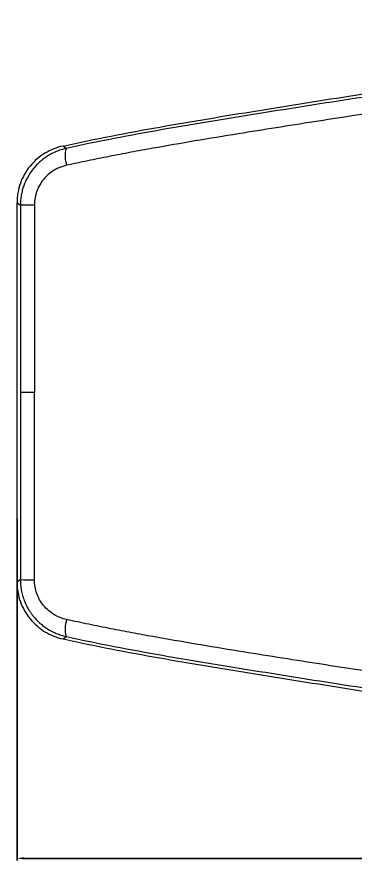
# Model space of a CAD drawing. Header units: inches. Extents: x 1474 to 3696, y 573 to 1061.
# Drawn here: x 1947.6 to 1976.4, y 851.5 to 923.9 of the extents above; entities that cross this region are included whole.
import ezdxf

# ---------------------------------------------------------------- set-up
doc = ezdxf.new("R2010")
doc.units = ezdxf.units.IN
doc.styles.get("Standard").update_dxf_attribs({"font": 'txt', "bigfont": 'gbcbig.shx'})
doc.dimstyles.new('2', dxfattribs={"dimtxt": 1.5, "dimasz": 0.6, "dimexe": 0.18, "dimexo": 0.0625, "dimgap": 0.09, "dimtad": 0, "dimtih": 1, "dimtoh": 1, "dimzin": 0, "dimdsep": 46, "dimtxsty": 'Standard', "dimcen": 0, "dimadec": 0, "dimazin": 2, "dimtfac": 1, "dimtofl": 0, "dimtmove": 0, "dimatfit": 3, "dimfxl": 0, "dimtolj": 1, "dimtzin": 0, "dimarcsym": 0})

# ---------------------------------------------------------------- blocks, each defined once
blk = doc.blocks.new('*D218')
at = {"color": 0, "lineweight": -2, "transparency": 16777216}
for p, q in [((2088.181, 885.378), (2088.181, 852.317)), ((1947.581, 881.31), (1947.581, 852.317)), ((1948.181, 852.497), (2014.541, 852.497)), ((2087.581, 852.497), (2021.221, 852.497))]:
    blk.add_line(p, q, dxfattribs=at)
at = {"color": 0, "transparency": 16777216}
for points in [[(1948.181, 852.597), (1948.181, 852.397), (1947.581, 852.497)], [(2087.581, 852.597), (2087.581, 852.397), (2088.181, 852.497)]]:
    blk.add_solid(points, dxfattribs=at)
at = {"layer": 'Defpoints', "color": 0, "transparency": 16777216}
for p in [(2088.181, 885.441), (1947.581, 881.373), (2088.181, 852.497)]:
    blk.add_point(p, dxfattribs=at)
at = {"color": 0, "transparency": 16777216, "insert": (2017.881, 852.497), "char_height": 1.5, "attachment_point": 5}
blk.add_mtext('\\A1;140.60', dxfattribs=at)

msp = doc.modelspace()

# ---------------------------------------------------------------- linework, layer by layer
at = {"color": 7, "linetype": 'Continuous', "lineweight": 15}
for p, q in [((1951.753, 912.737), (1951.487, 912.941)), ((1947.581, 908.131), (1947.863, 907.907)), ((1947.581, 875.926), (1947.581, 908.131)), ((1947.863, 876.149), (1947.581, 875.926)), ((1951.487, 871.116), (1951.753, 871.32))]:
    msp.add_line(p, q, dxfattribs=at)
for centre, radius, start, end in [((1954.041, 912.09), 2.377, 164.2014, 199.32753), ((1948.861, 880.332), 27.594, 89.59078, 92.07425), ((1948.861, 903.725), 27.594, 267.92576, 270.40922), ((1954.041, 871.967), 2.377, 160.67247, 195.7986)]:
    msp.add_arc(centre, radius, start, end, dxfattribs=at)
for points, knots in [([(1951.487, 912.941), (1954.207, 913.54), (1956.95, 914.063), (1962.461, 915.038), (1965.227, 915.491), (1970.764, 916.383), (1973.534, 916.824), (1979.077, 917.683), (1981.848, 918.099), (1987.402, 918.887), (1990.184, 919.258), (1995.767, 919.939), (1998.566, 920.249), (2004.172, 920.824), (2006.979, 921.088), (2012.602, 921.586), (2015.417, 921.822), (2021.056, 922.26), (2023.88, 922.463), (2029.535, 922.833), (2032.366, 923.001), (2040.861, 923.436), (2046.53, 923.633), (2055.044, 923.808), (2057.885, 923.845), (2063.564, 923.882), (2066.403, 923.882), (2072.079, 923.853), (2074.917, 923.826), (2080.591, 923.723), (2083.428, 923.644), (2086.265, 923.52)], [0, 0, 0, 0, 0.0625, 0.0625, 0.125, 0.125, 0.1875, 0.1875, 0.25, 0.25, 0.3125, 0.3125, 0.375, 0.375, 0.4375, 0.4375, 0.5, 0.5, 0.5625, 0.5625, 0.625, 0.625, 0.75, 0.75, 0.8125, 0.8125, 0.875, 0.875, 0.9375, 0.9375, 1, 1, 1, 1]), ([(2085.806, 923.299), (2082.983, 923.416), (2080.16, 923.49), (2074.517, 923.587), (2071.698, 923.613), (2063.236, 923.66), (2057.589, 923.633), (2046.3, 923.395), (2040.659, 923.193), (2032.207, 922.752), (2029.393, 922.583), (2023.771, 922.21), (2020.962, 922.007), (2015.351, 921.567), (2012.55, 921.33), (2006.953, 920.83), (2004.157, 920.564), (1998.573, 919.987), (1995.786, 919.675), (1990.223, 918.991), (1987.45, 918.618), (1981.92, 917.83), (1979.164, 917.416), (1973.662, 916.566), (1970.917, 916.132), (1965.431, 915.256), (1962.689, 914.812), (1957.211, 913.851), (1954.476, 913.333), (1951.753, 912.737)], [0, 0, 0, 0, 0.0625, 0.0625, 0.125, 0.125, 0.25, 0.25, 0.375, 0.375, 0.4375, 0.4375, 0.5, 0.5, 0.5625, 0.5625, 0.625, 0.625, 0.6875, 0.6875, 0.75, 0.75, 0.8125, 0.8125, 0.875, 0.875, 0.9375, 0.9375, 1, 1, 1, 1]), ([(2085.815, 921.873), (2085.344, 921.892), (2084.337, 921.932), (2082.728, 921.985), (2080.462, 922.049), (2077.552, 922.113), (2073.306, 922.174), (2068.733, 922.209), (2063.396, 922.221), (2058.118, 922.191), (2053.38, 922.119), (2049.689, 922.032), (2046.13, 921.931), (2041.684, 921.773), (2037.079, 921.563), (2033.059, 921.345), (2029.067, 921.105), (2024.858, 920.822), (2020.569, 920.506), (2016.851, 920.214), (2013.256, 919.912), (2009.797, 919.609), (2006.257, 919.284), (2002.819, 918.951), (1999.368, 918.592), (1996.102, 918.232), (1992.878, 917.851), (1989.395, 917.413), (1986.459, 917.017), (1983.719, 916.634), (1981.589, 916.326), (1978.933, 915.934), (1976.018, 915.492), (1972.802, 914.992), (1969.59, 914.487), (1966.22, 913.949), (1962.729, 913.377), (1959.685, 912.852), (1957.256, 912.409), (1955.41, 912.055), (1953.592, 911.69), (1952.393, 911.431), (1951.797, 911.303)], [0, 0, 0, 0, 0.010458, 0.022352, 0.035679, 0.060693, 0.086854, 0.129767, 0.161984, 0.205044, 0.246647, 0.266905, 0.286801, 0.325502, 0.365433, 0.388906, 0.41472, 0.45409, 0.482456, 0.510156, 0.53687, 0.562599, 0.587338, 0.615941, 0.63948, 0.664636, 0.689186, 0.711909, 0.743028, 0.755427, 0.773826, 0.791222, 0.815605, 0.839971, 0.864289, 0.888661, 0.916707, 0.943896, 0.958213, 0.972335, 0.986264, 1, 1, 1, 1]), ([(1951.487, 912.941), (1950.942, 912.821), (1950.43, 912.617), (1949.475, 912.038), (1949.054, 911.676), (1948.518, 911.026), (1948.358, 910.793), (1948.083, 910.309), (1947.965, 910.055), (1947.774, 909.524), (1947.701, 909.249), (1947.605, 908.696), (1947.581, 908.416), (1947.581, 908.131)], [0, 0, 0, 0, 0.25, 0.25, 0.5, 0.5, 0.625, 0.625, 0.75, 0.75, 0.875, 0.875, 1, 1, 1, 1]), ([(1950.172, 912.085), (1950.115, 912.047), (1950.001, 911.974), (1949.836, 911.855), (1949.678, 911.731), (1949.527, 911.602), (1949.382, 911.469), (1949.245, 911.332), (1949.114, 911.191), (1948.837, 910.868), (1948.476, 910.341), (1948.185, 909.696), (1948.023, 909.176), (1947.934, 908.773), (1947.874, 908.347), (1947.866, 908.056), (1947.863, 907.907)], [0, 0, 0, 0, 0.041306, 0.082164, 0.12258, 0.162554, 0.202084, 0.241167, 0.279802, 0.317989, 0.497639, 0.662752, 0.742123, 0.82483, 0.910829, 1, 1, 1, 1]), ([(1951.797, 911.303), (1951.741, 911.29), (1951.629, 911.263), (1951.463, 911.214), (1951.301, 911.157), (1951.142, 911.093), (1950.987, 911.021), (1950.836, 910.941), (1950.577, 910.789), (1950.23, 910.534), (1949.831, 910.124), (1949.499, 909.646), (1949.289, 909.195), (1949.17, 908.816), (1949.106, 908.524), (1949.066, 908.226), (1949.061, 908.026), (1949.058, 907.925)], [0, 0, 0, 0, 0.037359, 0.074411, 0.11124, 0.147931, 0.184569, 0.22124, 0.258031, 0.377539, 0.495605, 0.621891, 0.746476, 0.810031, 0.873124, 0.936275, 1, 1, 1, 1]), ([(1949.058, 907.925), (1949.059, 906.942), (1949.059, 904.937), (1949.06, 901.873), (1949.06, 898.694), (1949.06, 895.399), (1949.06, 893.165), (1949.06, 892.028)], [0, 0, 0, 0, 0.185521, 0.378284, 0.578287, 0.785527, 1, 1, 1, 1]), ([(1949.06, 892.028), (1948.912, 892.028), (1948.761, 892.028), (1948.478, 892.028), (1948.346, 892.028), (1948.125, 892.028), (1948.036, 892.028), (1947.914, 892.028), (1947.879, 892.028), (1947.869, 892.028)], [0, 0, 0, 0, 0.25, 0.25, 0.5, 0.5, 0.75, 0.75, 1, 1, 1, 1]), ([(1949.058, 876.132), (1949.059, 877.191), (1949.059, 879.239), (1949.06, 882.206), (1949.06, 884.962), (1949.06, 887.505), (1949.06, 889.837), (1949.06, 891.321), (1949.06, 892.028)], [0, 0, 0, 0, 0.199947, 0.386581, 0.559901, 0.719909, 0.866609, 1, 1, 1, 1]), ([(1947.581, 875.926), (1947.581, 875.641), (1947.605, 875.361), (1947.701, 874.808), (1947.773, 874.535), (1947.965, 874.002), (1948.082, 873.748), (1948.359, 873.263), (1948.519, 873.03), (1948.876, 872.597), (1949.07, 872.399), (1949.49, 872.036), (1949.717, 871.871), (1950.431, 871.439), (1950.942, 871.236), (1951.487, 871.116)], [0, 0, 0, 0, 0.125, 0.125, 0.25, 0.25, 0.375, 0.375, 0.5, 0.5, 0.625, 0.625, 0.75, 0.75, 1, 1, 1, 1]), ([(1947.863, 876.149), (1947.864, 876.074), (1947.866, 875.924), (1947.882, 875.699), (1947.907, 875.474), (1947.944, 875.251), (1947.99, 875.029), (1948.046, 874.81), (1948.113, 874.593), (1948.19, 874.379), (1948.276, 874.169), (1948.372, 873.963), (1948.477, 873.762), (1948.592, 873.565), (1948.716, 873.374), (1948.849, 873.189), (1949.021, 872.969), (1949.243, 872.72), (1949.526, 872.45), (1949.834, 872.196), (1950.059, 872.047), (1950.172, 871.972)], [0, 0, 0, 0, 0.045085, 0.090268, 0.135534, 0.180864, 0.226245, 0.271663, 0.31712, 0.362617, 0.408155, 0.453735, 0.499358, 0.545024, 0.590732, 0.636476, 0.682253, 0.759007, 0.837556, 0.917888, 1, 1, 1, 1]), ([(1951.797, 872.754), (1951.417, 872.837), (1951.05, 872.984), (1950.383, 873.39), (1950.083, 873.65), (1949.587, 874.256), (1949.39, 874.603), (1949.126, 875.344), (1949.058, 875.738), (1949.058, 876.132)], [0, 0, 0, 0, 0.25, 0.25, 0.5, 0.5, 0.75, 0.75, 1, 1, 1, 1]), ([(2085.815, 862.183), (2085.358, 862.165), (2084.365, 862.125), (2082.757, 862.071), (2080.916, 862.018), (2078.84, 861.97), (2076.529, 861.928), (2072.923, 861.88), (2068.682, 861.847), (2061.467, 861.833), (2052.678, 861.919), (2043.494, 862.202), (2035.915, 862.546), (2028.845, 862.954), (2021.931, 863.439), (2015.673, 863.938), (2010.97, 864.342), (2005.582, 864.831), (1999.546, 865.433), (1992.609, 866.222), (1985.876, 867.107), (1979.301, 868.059), (1972.888, 869.048), (1967.392, 869.916), (1962.747, 870.676), (1959.733, 871.196), (1957.326, 871.635), (1955.509, 871.982), (1953.662, 872.352), (1952.423, 872.619), (1951.797, 872.754)], [0, 0, 0, 0, 0.010155, 0.022037, 0.035647, 0.050986, 0.068055, 0.086855, 0.130895, 0.161986, 0.246648, 0.325501, 0.365444, 0.41472, 0.482455, 0.51916, 0.554123, 0.587338, 0.63949, 0.689185, 0.743027, 0.791221, 0.837984, 0.88866, 0.916287, 0.943896, 0.957525, 0.97142, 0.985578, 1, 1, 1, 1]), ([(1951.487, 871.116), (1954.207, 870.517), (1956.95, 869.993), (1962.461, 869.018), (1965.227, 868.566), (1970.764, 867.674), (1973.534, 867.233), (1979.077, 866.373), (1981.848, 865.957), (1987.402, 865.17), (1990.184, 864.798), (1995.767, 864.118), (1998.566, 863.807), (2004.172, 863.233), (2006.979, 862.969), (2012.602, 862.471), (2015.417, 862.234), (2021.056, 861.797), (2023.88, 861.594), (2029.535, 861.223), (2032.366, 861.055), (2040.861, 860.62), (2046.53, 860.424), (2055.044, 860.248), (2057.885, 860.211), (2063.564, 860.174), (2066.403, 860.174), (2072.079, 860.204), (2074.917, 860.23), (2080.591, 860.334), (2083.428, 860.412), (2086.265, 860.537)], [0, 0, 0, 0, 0.0625, 0.0625, 0.125, 0.125, 0.1875, 0.1875, 0.25, 0.25, 0.3125, 0.3125, 0.375, 0.375, 0.4375, 0.4375, 0.5, 0.5, 0.5625, 0.5625, 0.625, 0.625, 0.75, 0.75, 0.8125, 0.8125, 0.875, 0.875, 0.9375, 0.9375, 1, 1, 1, 1]), ([(1951.753, 871.32), (1954.476, 870.723), (1957.211, 870.205), (1962.689, 869.245), (1965.431, 868.801), (1970.917, 867.925), (1973.662, 867.491), (1979.164, 866.641), (1981.92, 866.227), (1987.45, 865.439), (1990.223, 865.066), (1995.786, 864.382), (1998.573, 864.07), (2004.157, 863.492), (2006.953, 863.226), (2012.55, 862.726), (2015.351, 862.489), (2020.962, 862.05), (2023.771, 861.846), (2029.393, 861.474), (2032.207, 861.305), (2040.659, 860.864), (2046.3, 860.662), (2057.589, 860.423), (2063.236, 860.397), (2071.698, 860.443), (2074.517, 860.469), (2080.16, 860.567), (2082.983, 860.64), (2085.806, 860.758)], [0, 0, 0, 0, 0.0625, 0.0625, 0.125, 0.125, 0.1875, 0.1875, 0.25, 0.25, 0.3125, 0.3125, 0.375, 0.375, 0.4375, 0.4375, 0.5, 0.5, 0.5625, 0.5625, 0.625, 0.625, 0.75, 0.75, 0.875, 0.875, 0.9375, 0.9375, 1, 1, 1, 1])]:
    msp.add_open_spline(points, degree=3, knots=knots, dxfattribs=at)
at = {"color": 8, "linetype": 'Continuous', "lineweight": 15}
for points, knots in [([(1951.753, 912.737), (1951.681, 912.72), (1951.538, 912.686), (1951.327, 912.623), (1951.12, 912.552), (1950.919, 912.473), (1950.723, 912.387), (1950.533, 912.293), (1950.349, 912.193), (1950.231, 912.121), (1950.172, 912.085)], [0, 0, 0, 0, 0.129346, 0.257524, 0.384488, 0.510198, 0.63462, 0.757729, 0.87952, 1, 1, 1, 1]), ([(1950.172, 871.972), (1950.231, 871.936), (1950.349, 871.863), (1950.533, 871.763), (1950.723, 871.669), (1950.919, 871.583), (1951.12, 871.504), (1951.326, 871.434), (1951.538, 871.371), (1951.681, 871.337), (1951.753, 871.32)], [0, 0, 0, 0, 0.120464, 0.242243, 0.365345, 0.489765, 0.615477, 0.742448, 0.870637, 1, 1, 1, 1])]:
    msp.add_open_spline(points, degree=3, knots=knots, dxfattribs=at)
at = {"color": 7, "linetype": 'Continuous', "lineweight": 15}
for points in [[(1947.863, 907.907), (1947.867, 902.615), (1947.869, 897.322), (1947.869, 892.028)], [(1947.869, 892.028), (1947.869, 886.735), (1947.867, 881.442), (1947.863, 876.149)]]:
    msp.add_open_spline(points, degree=3, dxfattribs=at)

# ---------------------------------------------------------------- dimensions: what is measured, and where the dimension line sits
dim = msp.add_linear_dim(base=(2088.181, 852.497), p1=(1947.581, 881.373), p2=(2088.181, 885.441), dimstyle='2')
dim.commit()
dim.dimension.update_dxf_attribs({"geometry": '*D218', "text_midpoint": (2017.881, 852.497)})

doc.saveas('drawing.dxf')
